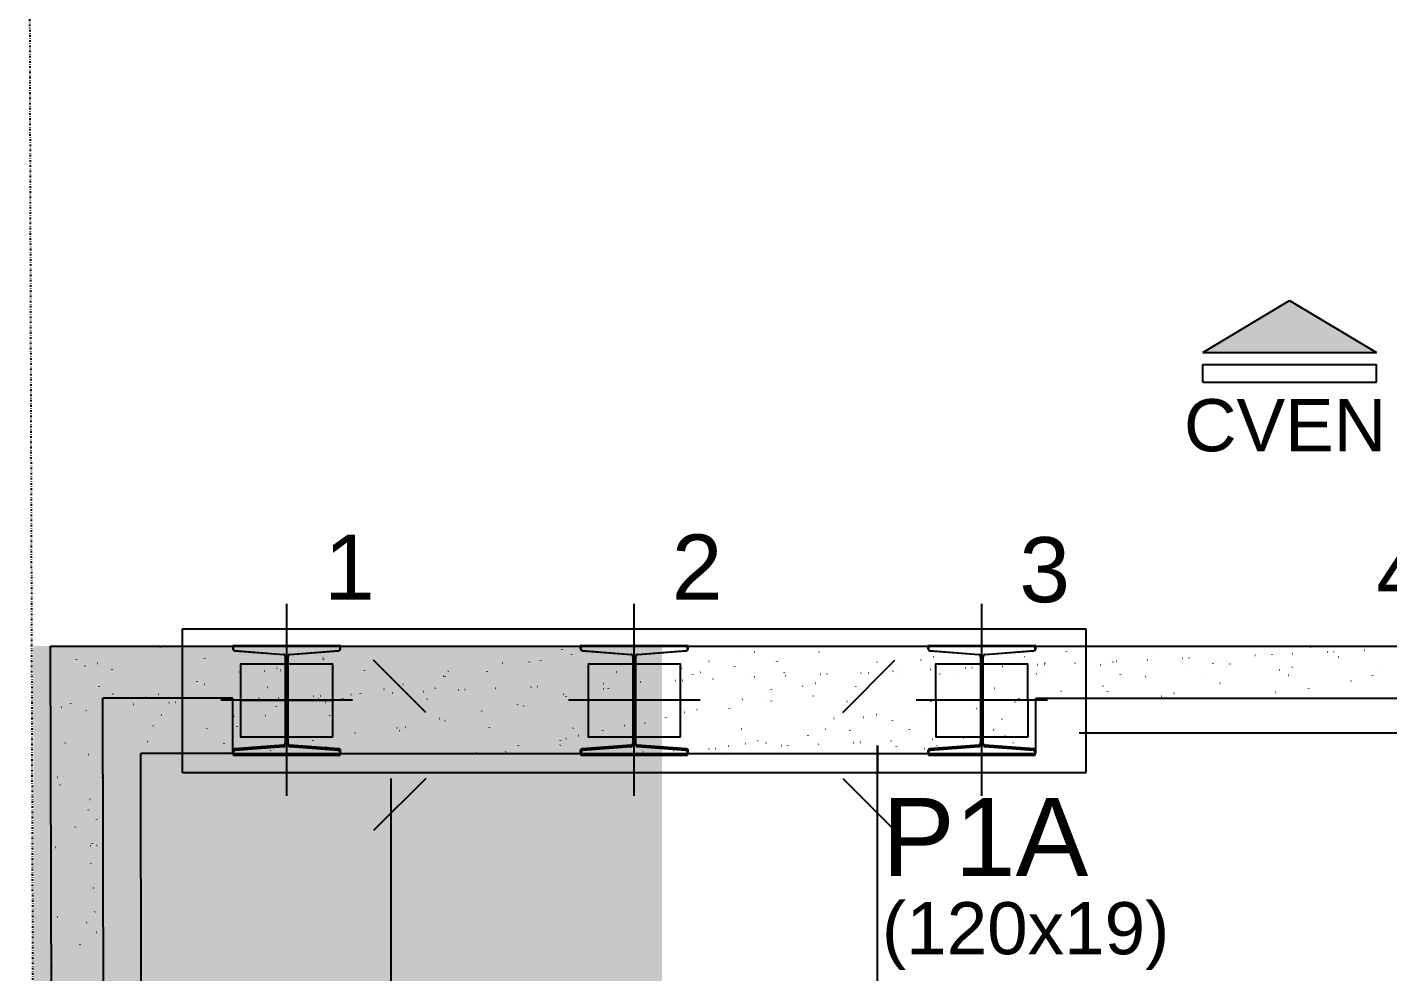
# Model space of a CAD drawing. Header units: millimetres. Extents: x 2609 to 8562, y 1432 to 7136.
# Drawn here: x 3756.5 to 4148, y 6166.6 to 6438.5 of the extents above; entities that cross this region are included whole.
import ezdxf

# ---------------------------------------------------------------- set-up
doc = ezdxf.new("R2010")
doc.units = ezdxf.units.MM
doc.linetypes.add('ESTILO_TQS_0003', pattern=[1.5, 0.5, -0.4, 0.1, -0.5])
for name, color, linetype in [('1', 4, 'Continuous'), ('12', 3, 'Continuous'), ('133', 176, 'Continuous'), ('19', 5, 'Continuous'), ('24', 5, 'ESTILO_TQS_0003'), ('242', 3, 'Continuous'), ('27', 10, 'Continuous'), ('49', 20, 'Continuous'), ('51', 6, 'Continuous'), ('52', 21, 'Continuous'), ('6', 6, 'Continuous'), ('8', 5, 'Continuous'), ('9', 3, 'Continuous')]:
    doc.layers.add(name, color=color, linetype=linetype)
doc.styles.get("Standard").update_dxf_attribs({"font": 'arial.ttf'})

# ---------------------------------------------------------------- blocks, each defined once
blk = doc.blocks.new('_H9EFD498501-010')
for p, q in [((187.048803, 4535.195422), (187.048803, 4535.195422)), ((187.048803, 4535.195422), (187.048803, 4535.195422)), ((187.048803, 4535.195422), (187.048803, 4535.195422)), ((187.064769, 4525.35947), (187.064769, 4525.35947)), ((187.064769, 4525.35947), (187.064769, 4525.35947)), ((190.142821, 4525.493861), (190.217749, 4525.497133)), ((192.887116, 4526.462695), (192.896905, 4526.537053)), ((198.648426, 4528.351767), (198.694083, 4528.411268)), ((200.258184, 4525.935507), (200.333113, 4525.938779)), ((187.069719, 4522.309501), (187.069719, 4522.309501)), ((187.069719, 4522.309501), (187.069719, 4522.309501)), ((197.297759, 4524.577003), (197.370981, 4524.593236)), ((192.393403, 4520.200061), (192.43906, 4520.259563)), ((187.084374, 4513.281201), (187.084374, 4513.281201)), ((187.084374, 4513.281201), (187.084374, 4513.281201)), ((187.084374, 4513.281201), (187.084374, 4513.281201)), ((188.64952, 4515.320938), (188.695177, 4515.38044)), ((191.399117, 4515.160224), (191.408907, 4515.234582)), ((187.090636, 4509.423581), (187.090636, 4509.423581)), ((187.090636, 4509.423581), (187.090636, 4509.423581)), ((187.090636, 4509.423581), (187.090636, 4509.423581)), ((198.019756, 4511.846508), (198.092979, 4511.862741)), ((201.680866, 4512.658157), (201.754089, 4512.67439)), ((190.843583, 4505.420322), (190.918512, 4505.423594)), ((199.68516, 4505.806354), (199.760088, 4505.809625)), ((187.0974, 4505.25676), (187.0974, 4505.25676)), ((187.0974, 4505.25676), (187.0974, 4505.25676)), ((187.0974, 4505.25676), (187.0974, 4505.25676)), ((188.970368, 4505.338536), (189.045296, 4505.341807)), ((189.808329, 4503.076989), (189.818119, 4503.151348)), ((201.951716, 4505.27577), (201.961506, 4505.350129)), ((198.375643, 4499.034849), (198.448865, 4499.051082)), ((187.111553, 4496.53766), (187.111553, 4496.53766)), ((187.111553, 4496.53766), (187.111553, 4496.53766)), ((197.974434, 4495.847713), (198.020091, 4495.907215)), ((188.14412, 4490.436067), (188.15391, 4490.510426)), ((194.230551, 4490.96859), (194.276208, 4491.028092)), ((200.360928, 4493.192536), (200.370718, 4493.266894)), ((191.833553, 4487.844761), (191.87921, 4487.904263)), ((199.097641, 4486.304354), (199.170863, 4486.320587)), ((187.130031, 4485.15405), (187.130031, 4485.15405)), ((187.130031, 4485.15405), (187.130031, 4485.15405)), ((187.13247, 4483.65174), (187.13247, 4483.65174)), ((187.13247, 4483.65174), (187.13247, 4483.65174)), ((187.13247, 4483.65174), (187.13247, 4483.65174)), ((187.133913, 4482.762781), (187.133913, 4482.762781)), ((188.397344, 4485.209383), (188.472272, 4485.212654)), ((198.512707, 4485.651029), (198.587635, 4485.6543)), ((200.385922, 4485.732815), (200.460851, 4485.736087)), ((187.135602, 4481.722272), (187.135602, 4481.722272)), ((187.135602, 4481.722272), (187.135602, 4481.722272)), ((198.696719, 4480.551614), (198.706509, 4480.625972)), ((187.153387, 4470.765819), (187.153387, 4470.765819)), ((187.153387, 4470.765819), (187.153387, 4470.765819)), ((199.453527, 4473.492695), (199.526749, 4473.508927)), ((197.208721, 4469.249143), (197.21851, 4469.323501)), ((199.811582, 4466.616242), (199.85724, 4466.675744)), ((187.162663, 4465.051341), (187.162663, 4465.051341)), ((187.162663, 4465.051341), (187.162663, 4465.051341)), ((187.162663, 4465.051341), (187.162663, 4465.051341)), ((187.224891, 4465.054057), (187.299819, 4465.057329)), ((189.098106, 4465.135844), (189.173035, 4465.139115)), ((197.414584, 4463.492413), (197.460241, 4463.551915)), ((197.939683, 4465.521875), (198.014611, 4465.525147)), ((200.175525, 4460.7622), (200.248747, 4460.778433)), ((187.174304, 4457.879899), (187.174304, 4457.879899)), ((187.174304, 4457.879899), (187.174304, 4457.879899)), ((187.174304, 4457.879899), (187.174304, 4457.879899)), ((191.159561, 4455.340708), (191.205218, 4455.400209)), ((195.617933, 4457.165908), (195.627722, 4457.240267)), ((187.186829, 4450.163344), (187.186829, 4450.163344)), ((187.186829, 4450.163344), (187.186829, 4450.163344)), ((187.186829, 4450.163344), (187.186829, 4450.163344)), ((187.415678, 4450.461585), (187.461335, 4450.521086))]:
    blk.add_line(p, q)
blk = doc.blocks.new('_HD9AC76DE2E-002')
for p, q in [((206.694712, 4541.302398), (206.704501, 4541.376756)), ((213.782978, 4541.122246), (213.856201, 4541.138479)), ((218.735309, 4542.720416), (218.745099, 4542.794774)), ((277.905508, 4541.965698), (277.915297, 4542.040057)), ((334.213049, 4542.039834), (334.286272, 4542.056067)), ((337.002286, 4540.653293), (337.012075, 4540.727652)), ((337.874159, 4542.851483), (337.947382, 4542.867716)), ((349.042883, 4542.071311), (349.052673, 4542.14567)), ((389.485586, 4541.402903), (389.558809, 4541.419136)), ((408.213082, 4541.316594), (408.222872, 4541.390952)), ((454.277009, 4542.876258), (454.350232, 4542.892491)), ((479.350458, 4541.422207), (479.360247, 4541.496565)), ((501.14299, 4543.062081), (501.161165, 4543.085768)), ((505.888436, 4541.427678), (505.961659, 4541.443911)), ((525.260806, 4542.867343), (525.306464, 4542.926844)), ((538.520656, 4540.667489), (538.530446, 4540.741847)), ((544.255463, 4540.954753), (544.330391, 4540.958024)), ((549.492766, 4542.821358), (549.538423, 4542.880859)), ((550.664043, 4542.86627), (550.673833, 4542.940628)), ((554.370826, 4541.396399), (554.445755, 4541.399671)), ((556.244041, 4541.478186), (556.31897, 4541.481457)), ((565.085618, 4541.864217), (565.160547, 4541.867489)), ((194.551325, 4539.103617), (194.561114, 4539.177975)), ((196.941872, 4537.388662), (197.015094, 4537.404895)), ((200.602982, 4538.200311), (200.676204, 4538.216544)), ((231.418265, 4539.432562), (231.463922, 4539.492064)), ((252.214409, 4536.751731), (252.287631, 4536.767964)), ((253.648103, 4537.791212), (253.657892, 4537.86557)), ((265.394405, 4539.673666), (265.467628, 4539.689899)), ((265.6887, 4539.20923), (265.69849, 4539.283588)), ((279.768041, 4539.191839), (279.813699, 4539.25134)), ((317.005832, 4538.225086), (317.079054, 4538.241319)), ((324.858899, 4538.454512), (324.868688, 4538.528871)), ((328.117818, 4538.951115), (328.163475, 4539.010616)), ((368.617259, 4536.776506), (368.690481, 4536.792739)), ((376.467594, 4538.710391), (376.513251, 4538.769892)), ((383.955677, 4537.142107), (383.965466, 4537.216466)), ((385.824476, 4540.591255), (385.897699, 4540.607488)), ((395.996274, 4538.560125), (396.006064, 4538.634484)), ((424.817371, 4538.469667), (424.863028, 4538.529169)), ((437.435903, 4539.142675), (437.509126, 4539.158908)), ((441.097013, 4539.954323), (441.170236, 4539.970556)), ((450.220049, 4536.849078), (450.294978, 4536.85235)), ((452.093264, 4536.930864), (452.168193, 4536.934136)), ((455.166473, 4537.805408), (455.176263, 4537.879766)), ((460.934841, 4537.316896), (461.00977, 4537.320167)), ((467.30986, 4540.004189), (467.319649, 4540.078547)), ((471.050204, 4537.758542), (471.125133, 4537.761814)), ((472.92342, 4537.840329), (472.998348, 4537.8436)), ((473.167147, 4538.228943), (473.212804, 4538.288445)), ((481.764997, 4538.22636), (481.839925, 4538.229632)), ((489.04733, 4537.694095), (489.120552, 4537.710328)), ((491.88036, 4538.668007), (491.955288, 4538.671278)), ((492.70844, 4538.505744), (492.781662, 4538.521977)), ((493.753575, 4538.749793), (493.828504, 4538.753064)), ((502.595152, 4539.135824), (502.670081, 4539.139096)), ((512.710515, 4539.577471), (512.785444, 4539.580742)), ((514.583731, 4539.659257), (514.658659, 4539.662529)), ((521.516924, 4537.98822), (521.562581, 4538.047721)), ((523.425307, 4540.045289), (523.500236, 4540.04856)), ((526.303849, 4537.911021), (526.313638, 4537.985379)), ((533.540671, 4540.486935), (533.615599, 4540.490206)), ((535.413886, 4540.568721), (535.488815, 4540.571993)), ((544.319867, 4537.057164), (544.393089, 4537.073397)), ((557.499863, 4539.979099), (557.573086, 4539.995332)), ((569.8667, 4537.747496), (569.912357, 4537.806997)), ((192.621448, 4536.430847), (192.621448, 4536.430847)), ((192.621448, 4536.430847), (192.621448, 4536.430847)), ((192.621448, 4536.430847), (192.621448, 4536.430847)), ((193.985485, 4534.805634), (193.985485, 4534.805634)), ((193.985485, 4534.805634), (193.985485, 4534.805634)), ((204.789307, 4536.354719), (204.834964, 4536.41422)), ((229.021267, 4536.308734), (229.066924, 4536.368235)), ((229.287908, 4532.835962), (229.297697, 4532.910321)), ((241.504716, 4535.592431), (241.514505, 4535.666789)), ((248.553299, 4535.940083), (248.626521, 4535.956316)), ((253.139084, 4536.113995), (253.184741, 4536.173496)), ((277.371043, 4536.06801), (277.4167, 4536.127511)), ((300.164726, 4534.491503), (300.237948, 4534.507736)), ((300.601494, 4534.280026), (300.611283, 4534.354384)), ((301.48886, 4535.873271), (301.534517, 4535.932772)), ((303.825836, 4535.303151), (303.899058, 4535.319384)), ((312.642091, 4535.698044), (312.651881, 4535.772402)), ((325.72082, 4535.827286), (325.766477, 4535.886787)), ((349.838637, 4535.632547), (349.884294, 4535.692049)), ((351.776153, 4533.042923), (351.849375, 4533.059156)), ((355.437263, 4533.854572), (355.510485, 4533.870805)), ((366.899427, 4533.211221), (366.974356, 4533.214493)), ((368.772643, 4533.293008), (368.847571, 4533.296279)), ((371.81229, 4534.943326), (371.822079, 4535.017685)), ((374.070596, 4535.586562), (374.116253, 4535.646064)), ((377.614219, 4533.679039), (377.689148, 4533.682311)), ((387.729583, 4534.120685), (387.804511, 4534.123957)), ((389.602798, 4534.202472), (389.677727, 4534.205743)), ((398.188413, 4535.391823), (398.23407, 4535.451325)), ((398.444375, 4534.588503), (398.519303, 4534.591775)), ((408.559738, 4535.03015), (408.634667, 4535.033421)), ((410.432954, 4535.111936), (410.507882, 4535.115207)), ((419.27453, 4535.497968), (419.349459, 4535.501239)), ((420.228686, 4535.327927), (420.301908, 4535.34416)), ((422.420373, 4535.345838), (422.46603, 4535.40534)), ((429.389894, 4535.939614), (429.464822, 4535.942885)), ((430.909068, 4533.630921), (430.918857, 4533.70528)), ((431.263109, 4536.0214), (431.338038, 4536.024672)), ((440.104686, 4536.407432), (440.179614, 4536.410703)), ((442.949665, 4535.048939), (442.959455, 4535.123298)), ((446.53819, 4535.1511), (446.583847, 4535.210601)), ((470.770149, 4535.105115), (470.815806, 4535.164616)), ((471.840113, 4533.879347), (471.913335, 4533.89558)), ((494.887966, 4534.910376), (494.933623, 4534.969877)), ((502.119864, 4534.294222), (502.129654, 4534.36858)), ((514.263251, 4536.493003), (514.273041, 4536.567361)), ((519.119926, 4534.864391), (519.165583, 4534.923892)), ((540.658757, 4536.245515), (540.731979, 4536.261748)), ((543.237742, 4534.669652), (543.2834, 4534.729154)), ((561.216642, 4532.981817), (561.226432, 4533.056175)), ((567.469702, 4534.623667), (567.515359, 4534.683169)), ((201.045424, 4531.475595), (201.091082, 4531.535097)), ((205.103924, 4529.219164), (205.113713, 4529.293522)), ((217.247311, 4531.417944), (217.2571, 4531.492303)), ((218.166086, 4529.2034), (218.239308, 4529.219633)), ((231.346082, 4532.125334), (231.419304, 4532.141567)), ((249.395201, 4531.234872), (249.440858, 4531.294373)), ((273.463442, 4529.131718), (273.538371, 4529.134989)), ((276.241299, 4529.324776), (276.251088, 4529.399135)), ((282.957509, 4530.676755), (283.030731, 4530.692988)), ((283.578806, 4529.573364), (283.653734, 4529.576636)), ((285.452021, 4529.655151), (285.52695, 4529.658422)), ((288.458107, 4532.081245), (288.467896, 4532.155603)), ((294.293598, 4530.041182), (294.368526, 4530.044454)), ((297.744977, 4530.994148), (297.790634, 4531.053649)), ((304.408961, 4530.482829), (304.48389, 4530.4861)), ((306.282176, 4530.564615), (306.357105, 4530.567886)), ((315.123753, 4530.950646), (315.198682, 4530.953918)), ((325.239116, 4531.392293), (325.314045, 4531.395564)), ((327.112332, 4531.474079), (327.18726, 4531.477351)), ((334.568936, 4529.228175), (334.642158, 4529.244408)), ((335.953909, 4531.860111), (336.028837, 4531.863382)), ((346.069272, 4532.301757), (346.1442, 4532.305028)), ((346.094754, 4530.753424), (346.140411, 4530.812926)), ((347.554885, 4530.76884), (347.564674, 4530.843198)), ((347.942487, 4532.383543), (348.017416, 4532.386815)), ((356.784064, 4532.769575), (356.858993, 4532.772846)), ((359.595482, 4532.186858), (359.605272, 4532.261216)), ((394.44453, 4530.5127), (394.490187, 4530.572202)), ((403.38758, 4531.594343), (403.460802, 4531.610576)), ((407.04869, 4532.405992), (407.121912, 4532.422225)), ((418.765681, 4531.43214), (418.775471, 4531.506499)), ((442.794307, 4530.271977), (442.839964, 4530.331478)), ((454.999007, 4530.145763), (455.072229, 4530.161996)), ((458.660117, 4530.957412), (458.733339, 4530.973645)), ((477.862459, 4530.119735), (477.872248, 4530.194094)), ((489.903056, 4531.537753), (489.912846, 4531.612112)), ((491.144083, 4530.031253), (491.18974, 4530.090754)), ((510.271544, 4529.508832), (510.344766, 4529.525065)), ((523.45154, 4532.430767), (523.524762, 4532.447)), ((539.49386, 4529.790529), (539.539517, 4529.850031)), ((549.073255, 4530.783036), (549.083045, 4530.857394)), ((199.008427, 4528.820929), (199.008427, 4528.820929)), ((199.008427, 4528.820929), (199.008427, 4528.820929)), ((199.008427, 4528.820929), (199.008427, 4528.820929)), ((201.388725, 4525.984868), (201.388725, 4525.984868)), ((201.74319, 4525.562531), (201.74319, 4525.562531)), ((201.74319, 4525.562531), (201.74319, 4525.562531)), ((201.74319, 4525.562531), (201.74319, 4525.562531)), ((202.131399, 4526.017294), (202.206328, 4526.020565)), ((210.972976, 4526.403325), (211.047905, 4526.406597)), ((214.504976, 4528.391751), (214.578198, 4528.407984)), ((221.088339, 4526.844972), (221.163268, 4526.848243)), ((222.766243, 4528.157028), (222.8119, 4528.216529)), ((222.961555, 4526.926758), (223.036483, 4526.930029)), ((231.803131, 4527.31279), (231.87806, 4527.316061)), ((241.918495, 4527.754436), (241.993423, 4527.757707)), ((243.79171, 4527.836222), (243.866639, 4527.839494)), ((246.998203, 4528.111043), (247.04386, 4528.170544)), ((252.057315, 4525.707978), (252.067104, 4525.782336)), ((252.633287, 4528.222254), (252.708216, 4528.225525)), ((262.74865, 4528.6639), (262.823579, 4528.667172)), ((264.200702, 4527.906758), (264.210491, 4527.981117)), ((264.621866, 4528.745686), (264.696794, 4528.748958)), ((266.116403, 4526.943171), (266.189625, 4526.959404)), ((269.777513, 4527.75482), (269.850735, 4527.771053)), ((271.11602, 4527.916304), (271.161677, 4527.975806)), ((295.347979, 4527.870319), (295.393636, 4527.929821)), ((317.72783, 4525.494592), (317.801052, 4525.510824)), ((319.465796, 4527.67558), (319.511453, 4527.735082)), ((321.38894, 4526.30624), (321.462162, 4526.322473)), ((323.19469, 4525.81359), (323.204479, 4525.887949)), ((335.411498, 4528.570059), (335.421287, 4528.644417)), ((343.697756, 4527.629595), (343.743413, 4527.689097)), ((367.815573, 4527.434857), (367.86123, 4527.494358)), ((382.364889, 4525.058873), (382.374678, 4525.133231)), ((386.180363, 4527.779595), (386.253585, 4527.795828)), ((392.047532, 4527.388872), (392.093189, 4527.448373)), ((394.508276, 4527.257654), (394.518065, 4527.332012)), ((406.548873, 4528.675672), (406.558663, 4528.75003)), ((416.165349, 4527.194133), (416.211006, 4527.253634)), ((437.79179, 4526.331015), (437.865012, 4526.347248)), ((440.397309, 4527.148148), (440.442966, 4527.207649)), ((453.502264, 4525.164486), (453.512054, 4525.238844)), ((464.515125, 4526.953409), (464.560783, 4527.012911)), ((465.719072, 4527.920954), (465.728862, 4527.995313)), ((477.594682, 4528.085768), (477.594682, 4528.085768)), ((477.594682, 4528.085768), (477.594682, 4528.085768)), ((477.594682, 4528.085768), (477.594682, 4528.085768)), ((489.448594, 4528.085768), (489.448594, 4528.085768)), ((489.65126, 4528.085768), (489.65126, 4528.085768)), ((489.65126, 4528.085768), (489.65126, 4528.085768)), ((489.65126, 4528.085768), (489.65126, 4528.085768)), ((501.302506, 4528.085768), (501.302506, 4528.085768)), ((501.302506, 4528.085768), (501.302506, 4528.085768)), ((503.852516, 4528.085768), (503.852516, 4528.085768)), ((503.852516, 4528.085768), (503.852516, 4528.085768)), ((503.852516, 4528.085768), (503.852516, 4528.085768)), ((506.610434, 4528.697184), (506.683656, 4528.713417)), ((513.156418, 4528.085768), (513.156418, 4528.085768)), ((513.156418, 4528.085768), (513.156418, 4528.085768)), ((513.156418, 4528.085768), (513.156418, 4528.085768)), ((513.918505, 4528.085768), (513.918505, 4528.085768)), ((513.918505, 4528.085768), (513.918505, 4528.085768)), ((525.010329, 4528.085768), (525.010329, 4528.085768)), ((536.864241, 4528.085768), (536.866237, 4528.100926)), ((536.864241, 4528.085768), (536.864241, 4528.085768)), ((538.18575, 4528.085768), (538.18575, 4528.085768)), ((538.18575, 4528.085768), (538.18575, 4528.085768)), ((538.18575, 4528.085768), (538.18575, 4528.085768)), ((548.718153, 4528.085768), (548.718153, 4528.085768)), ((548.718153, 4528.085768), (548.718153, 4528.085768)), ((560.572065, 4528.085768), (560.572065, 4528.085768)), ((560.572065, 4528.085768), (560.572065, 4528.085768)), ((560.572065, 4528.085768), (560.572065, 4528.085768)), ((561.998064, 4528.085768), (561.998064, 4528.085768)), ((561.998064, 4528.085768), (561.998064, 4528.085768)), ((562.452995, 4528.085768), (562.452995, 4528.085768)), ((562.452995, 4528.085768), (562.452995, 4528.085768)), ((204.232106, 4522.597054), (204.232106, 4522.597054)), ((204.232106, 4522.597054), (204.232106, 4522.597054)), ((219.02236, 4523.277905), (219.068017, 4523.337406)), ((227.799909, 4521.533491), (227.809699, 4521.607849)), ((239.840507, 4522.951509), (239.850296, 4523.025867)), ((248.909186, 4523.128423), (248.982408, 4523.144656)), ((267.372137, 4523.037181), (267.417794, 4523.096683)), ((299.010706, 4522.196792), (299.020495, 4522.27115)), ((300.520613, 4521.679843), (300.593835, 4521.696076)), ((311.154093, 4524.395572), (311.163882, 4524.469931)), ((315.721913, 4522.796457), (315.76757, 4522.855959)), ((364.07169, 4522.555734), (364.117347, 4522.615235)), ((369.339257, 4524.046012), (369.412479, 4524.062245)), ((370.148081, 4522.302404), (370.157871, 4522.376763)), ((373.000367, 4524.85766), (373.073589, 4524.873893)), ((412.421466, 4522.31501), (412.467123, 4522.374511)), ((420.950684, 4522.597432), (421.023906, 4522.613665)), ((424.611794, 4523.40908), (424.685016, 4523.425313)), ((429.31828, 4521.547687), (429.328069, 4521.622045)), ((441.461667, 4523.746468), (441.471456, 4523.820826)), ((460.771243, 4522.074286), (460.8169, 4522.133788)), ((215.656523, 4519.33471), (215.666312, 4519.409069)), ((216.625362, 4520.154076), (216.671019, 4520.213578)), ((232.06808, 4519.39484), (232.141302, 4519.411073)), ((235.72919, 4520.206488), (235.802412, 4520.222721)), ((240.743179, 4519.959337), (240.788836, 4520.018839)), ((264.975139, 4519.913352), (265.020796, 4519.972854)), ((274.7533, 4518.022305), (274.76309, 4518.096663)), ((283.679507, 4517.94626), (283.752729, 4517.962493)), ((286.793898, 4519.440323), (286.803687, 4519.514681)), ((287.340617, 4518.757909), (287.413839, 4518.774142)), ((289.092956, 4519.718614), (289.138613, 4519.778115)), ((313.324915, 4519.672629), (313.370572, 4519.73213)), ((337.442732, 4519.47789), (337.488389, 4519.537391)), ((338.952044, 4517.309329), (339.025266, 4517.325562)), ((345.964097, 4518.685606), (345.973886, 4518.759964)), ((352.13204, 4520.231264), (352.205262, 4520.247496)), ((358.107484, 4520.884386), (358.117273, 4520.958745)), ((361.674692, 4519.431905), (361.720349, 4519.491406)), ((385.792508, 4519.237166), (385.838166, 4519.296668)), ((403.743467, 4518.782684), (403.816689, 4518.798917)), ((405.060875, 4517.3732), (405.070664, 4517.447559)), ((410.024468, 4519.191181), (410.070125, 4519.250683)), ((417.101472, 4518.791218), (417.111262, 4518.865577)), ((434.142285, 4518.996442), (434.187942, 4519.055944)), ((455.354894, 4517.334104), (455.428116, 4517.350337)), ((458.374245, 4518.950457), (458.419902, 4519.009959)), ((459.762388, 4517.161571), (459.837317, 4517.164842)), ((461.635604, 4517.243357), (461.710532, 4517.246629)), ((470.47718, 4517.629389), (470.524656, 4517.631462)), ((210.864933, 4514.694215), (210.864933, 4514.694215)), ((210.864933, 4514.694215), (210.864933, 4514.694215)), ((211.685584, 4513.716431), (211.685584, 4513.716431)), ((211.685584, 4513.716431), (211.685584, 4513.716431)), ((214.860863, 4515.580092), (214.934085, 4515.596325)), ((236.999296, 4515.080214), (237.044953, 4515.139716)), ((262.609914, 4515.823524), (262.619703, 4515.897883)), ((266.472289, 4514.131512), (266.545512, 4514.147745)), ((285.349073, 4514.839491), (285.39473, 4514.898992)), ((321.706691, 4514.511119), (321.716481, 4514.585477)), ((333.698849, 4514.598767), (333.744506, 4514.658268)), ((333.747289, 4515.929137), (333.757078, 4516.003495)), ((335.290934, 4516.49768), (335.364156, 4516.513913)), ((376.441766, 4513.523714), (376.516695, 4513.526985)), ((378.314982, 4513.6055), (378.38991, 4513.608772)), ((382.048626, 4514.358043), (382.094283, 4514.417545)), ((386.902361, 4515.0491), (386.975583, 4515.065333)), ((387.156559, 4513.991532), (387.231487, 4513.994803)), ((390.563471, 4515.860749), (390.636693, 4515.876982)), ((392.917488, 4515.17442), (392.927277, 4515.248778)), ((397.271922, 4514.433178), (397.34685, 4514.43645)), ((399.145137, 4514.514965), (399.220066, 4514.518236)), ((407.986714, 4514.900996), (408.061643, 4514.904268)), ((418.102077, 4515.342642), (418.177006, 4515.345914)), ((419.975293, 4515.424429), (420.050221, 4515.4277)), ((428.816869, 4515.81046), (428.891798, 4515.813732)), ((430.398402, 4514.117319), (430.444059, 4514.176821)), ((438.513787, 4513.600521), (438.58701, 4513.616754)), ((438.932233, 4516.252107), (439.007161, 4516.255378)), ((440.805448, 4516.333893), (440.880377, 4516.337165)), ((442.174897, 4514.412169), (442.24812, 4514.428402)), ((449.647025, 4516.719925), (449.721954, 4516.723196)), ((452.014266, 4513.862014), (452.024055, 4513.936373)), ((464.054863, 4515.280032), (464.064653, 4515.354391)), ((214.708764, 4512.135768), (214.708764, 4512.135768)), ((214.708764, 4512.135768), (214.708764, 4512.135768)), ((226.562676, 4512.135768), (226.562676, 4512.135768)), ((226.562676, 4512.135768), (226.562676, 4512.135768)), ((226.562676, 4512.135768), (226.562676, 4512.135768)), ((234.739943, 4512.135768), (234.739943, 4512.135768)), ((234.739943, 4512.135768), (234.739943, 4512.135768)), ((234.739943, 4512.135768), (234.739943, 4512.135768)), ((238.416588, 4512.135768), (238.416588, 4512.135768)), ((250.270499, 4512.135768), (250.270499, 4512.135768)), ((250.393106, 4513.067056), (250.402895, 4513.141414)), ((257.470072, 4512.135768), (257.470072, 4512.135768)), ((257.470072, 4512.135768), (257.470072, 4512.135768)), ((259.007188, 4512.135768), (259.007188, 4512.135768)), ((259.007188, 4512.135768), (259.007188, 4512.135768)), ((262.124411, 4512.135768), (262.124411, 4512.135768)), ((262.124411, 4512.135768), (262.124411, 4512.135768)), ((273.978323, 4512.135768), (273.978323, 4512.135768)), ((273.978323, 4512.135768), (273.978323, 4512.135768)), ((273.978323, 4512.135768), (273.978323, 4512.135768)), ((283.274434, 4512.135768), (283.274434, 4512.135768)), ((283.274434, 4512.135768), (283.274434, 4512.135768)), ((283.274434, 4512.135768), (283.274434, 4512.135768)), ((285.832235, 4512.135768), (285.832235, 4512.135768)), ((297.686147, 4512.135768), (297.686147, 4512.135768)), ((297.686147, 4512.135768), (297.686147, 4512.135768)), ((307.541679, 4512.135768), (307.541679, 4512.135768)), ((307.541679, 4512.135768), (307.541679, 4512.135768)), ((309.540059, 4512.135768), (309.540059, 4512.135768)), ((309.540059, 4512.135768), (309.540059, 4512.135768)), ((309.563305, 4512.312338), (309.573094, 4512.386697)), ((315.61562, 4512.135768), (315.61562, 4512.135768)), ((315.61562, 4512.135768), (315.61562, 4512.135768)), ((318.083716, 4512.682932), (318.156939, 4512.699165)), ((321.393971, 4512.135768), (321.393971, 4512.135768)), ((321.393971, 4512.135768), (321.393971, 4512.135768)), ((321.393971, 4512.135768), (321.393971, 4512.135768)), ((331.808924, 4512.135768), (331.808924, 4512.135768)), ((331.808924, 4512.135768), (331.808924, 4512.135768)), ((331.808924, 4512.135768), (331.808924, 4512.135768)), ((333.247882, 4512.135768), (333.247882, 4512.135768)), ((344.65258, 4512.135768), (344.65258, 4512.135768)), ((344.65258, 4512.135768), (344.65258, 4512.135768)), ((345.101794, 4512.135768), (345.101794, 4512.135768)), ((345.101794, 4512.135768), (345.101794, 4512.135768)), ((345.496248, 4512.172604), (345.571176, 4512.175875)), ((355.611611, 4512.61425), (355.68654, 4512.617521)), ((356.076169, 4512.135768), (356.076169, 4512.135768)), ((356.076169, 4512.135768), (356.076169, 4512.135768)), ((356.955706, 4512.135768), (356.955706, 4512.135768)), ((356.955706, 4512.135768), (356.955706, 4512.135768)), ((356.955706, 4512.135768), (356.955706, 4512.135768)), ((357.484826, 4512.696036), (357.559755, 4512.699308)), ((366.326403, 4513.082068), (366.401332, 4513.085339)), ((368.809618, 4512.135768), (368.809618, 4512.135768)), ((373.761168, 4512.135768), (373.761168, 4512.135768)), ((373.761168, 4512.135768), (373.761168, 4512.135768)), ((373.761168, 4512.135768), (373.761168, 4512.135768)), ((380.343414, 4512.135768), (380.343414, 4512.135768)), ((380.343414, 4512.135768), (380.343414, 4512.135768)), ((380.343414, 4512.135768), (380.343414, 4512.135768)), ((380.66353, 4512.135768), (380.66353, 4512.135768)), ((380.70068, 4512.417951), (380.710469, 4512.492309)), ((392.517442, 4512.135768), (392.517442, 4512.135768)), ((392.517442, 4512.135768), (392.517442, 4512.135768)), ((404.371354, 4512.135768), (404.371354, 4512.135768)), ((404.371354, 4512.135768), (404.371354, 4512.135768)), ((404.371354, 4512.135768), (404.371354, 4512.135768)), ((404.610659, 4512.135768), (404.610659, 4512.135768)), ((404.610659, 4512.135768), (404.610659, 4512.135768)), ((416.225265, 4512.135768), (416.225265, 4512.135768)), ((428.079177, 4512.135768), (428.079177, 4512.135768)), ((428.079177, 4512.135768), (428.079177, 4512.135768)), ((428.877904, 4512.135768), (428.877904, 4512.135768)), ((428.877904, 4512.135768), (428.877904, 4512.135768)), ((428.877904, 4512.135768), (428.877904, 4512.135768)), ((431.906716, 4512.135768), (431.906716, 4512.135768)), ((431.906716, 4512.135768), (431.906716, 4512.135768)), ((431.906716, 4512.135768), (431.906716, 4512.135768)), ((439.933089, 4512.135768), (439.933089, 4512.135768)), ((439.933089, 4512.135768), (439.933089, 4512.135768)), ((439.933089, 4512.135768), (439.933089, 4512.135768)), ((451.787001, 4512.135768), (451.787001, 4512.135768)), ((451.787001, 4512.135768), (451.787001, 4512.135768)), ((451.787001, 4512.135768), (451.787001, 4512.135768)), ((453.14515, 4512.135768), (453.14515, 4512.135768)), ((453.14515, 4512.135768), (453.14515, 4512.135768)), ((463.640913, 4512.135768), (463.640913, 4512.135768))]:
    blk.add_line(p, q)

msp = doc.modelspace()

# ---------------------------------------------------------------- linework, layer by layer
for p, q in [((4094.71, 6344.91), (4119.71, 6359.91)), ((4119.71, 6359.91), (4144.71, 6344.91)), ((4094.71, 6344.91), (4144.71, 6344.91)), ((4094.71, 6341.41), (4144.71, 6341.41)), ((4094.71, 6336.41), (4094.71, 6341.41)), ((4144.71, 6336.41), (4144.71, 6341.41)), ((4094.71, 6336.41), (4144.71, 6336.41))]:
    msp.add_line(p, q)
at = {"layer": '1'}
for p, q in [((3801.18, 6224), (3801.18, 6265.4)), ((3801.18, 6265.4), (4061.18, 6265.4)), ((4061.18, 6224), (4061.18, 6265.4)), ((4059.19, 6235.4), (4942.18, 6235.4)), ((3790.95, 4997.31), (3789.19, 6229.45)), ((3815.66, 6229.45), (3789.19, 6229.45)), ((3801.18, 6224), (4061.18, 6224))]:
    msp.add_line(p, q, dxfattribs=at)
for points in [[(4001.18, 5864.81), (4001.18, 6231.81)], [(4001.18, 6231.81), (4001.18, 6223.9)], [(3861.18, 6222.31), (3861.18, 5883.81)]]:
    msp.add_lwpolyline(points, dxfattribs=at)
at = {"layer": '133'}
for points in [[(3792.68, 2150.04), (3939.18, 6260.4), (3758.22, 6260.4)], [(3792.68, 2150.04), (3758.22, 6260.4), (3762.62, 2137.63)], [(3792.68, 2150.04), (3939.18, 2101.73), (3939.18, 6260.4)]]:
    msp.add_solid(points, dxfattribs=at)
at = {"layer": '24'}
msp.add_line((3759.31, 5798.31), (3756.53, 6699.65), dxfattribs=at)
at = {"layer": '242'}
msp.add_line((3946.68, 6231.81), (3946.68, 6231.81), dxfattribs=at)
at = {"layer": '27'}
for points in [[(4094.71, 6344.91), (4144.71, 6344.91), (4119.71, 6359.91)], [(4094.71, 6344.91), (4119.71, 6359.91), (4094.71, 6344.91)]]:
    msp.add_solid(points, dxfattribs=at)
at = {"layer": '49'}
for p, q in [((3766.1, 5222.25), (3763.22, 6260.4)), ((3763.22, 6260.4), (4182.63, 6260.4)), ((3781.1, 5222.29), (3778.26, 6245.4)), ((3815.66, 6245.4), (3778.26, 6245.4)), ((3815.66, 6229.45), (3815.66, 6245.4)), ((4046.7, 6229.45), (4046.7, 6245.4)), ((4046.7, 6245.4), (4312.79, 6245.4)), ((3815.66, 6229.45), (4046.7, 6229.45))]:
    msp.add_line(p, q, dxfattribs=at)
at = {"layer": '51'}
for p, q in [((3831.18, 6217.33), (3831.18, 6272.57)), ((3931.18, 6217.33), (3931.18, 6272.57)), ((4031.18, 6217.33), (4031.18, 6272.57)), ((3831.18, 6224), (3831.18, 6265.4)), ((4031.18, 6224), (4031.18, 6265.4)), ((3846.7, 6260.45), (3815.66, 6260.45)), ((3815.66, 6260.45), (3815.66, 6259.69)), ((3846.53, 6260.4), (3815.83, 6260.4)), ((3815.83, 6260.4), (3815.83, 6259.64)), ((3816.15, 6259.09), (3830.29, 6258.02)), ((3816.31, 6259.04), (3830.32, 6257.97)), ((3832.04, 6258.02), (3846.22, 6259.09)), ((3832.08, 6257.97), (3846.05, 6259.04)), ((3846.53, 6259.64), (3846.53, 6260.4)), ((3846.7, 6259.69), (3846.7, 6260.45)), ((3946.7, 6260.45), (3915.66, 6260.45)), ((3915.66, 6260.45), (3915.66, 6259.69)), ((3946.53, 6260.4), (3915.83, 6260.4)), ((3915.83, 6260.4), (3915.83, 6259.64)), ((3916.15, 6259.09), (3930.29, 6258.02)), ((3916.31, 6259.04), (3930.32, 6257.97)), ((3932.04, 6258.02), (3946.22, 6259.09)), ((3932.08, 6257.97), (3946.05, 6259.04)), ((3946.53, 6259.64), (3946.53, 6260.4)), ((3946.7, 6259.69), (3946.7, 6260.45)), ((4046.7, 6260.45), (4015.66, 6260.45)), ((4015.66, 6260.45), (4015.66, 6259.69)), ((4046.53, 6260.4), (4015.83, 6260.4)), ((4015.83, 6260.4), (4015.83, 6259.64)), ((4016.15, 6259.09), (4030.29, 6258.02)), ((4016.31, 6259.04), (4030.32, 6257.97)), ((4032.04, 6258.02), (4046.22, 6259.09)), ((4032.08, 6257.97), (4046.05, 6259.04)), ((4046.53, 6259.64), (4046.53, 6260.4)), ((4046.7, 6259.69), (4046.7, 6260.45)), ((3830.77, 6257.41), (3830.77, 6232.48)), ((3830.81, 6257.36), (3830.81, 6232.03)), ((3831.56, 6232.48), (3831.56, 6257.41)), ((3831.59, 6232.03), (3831.59, 6257.36)), ((3930.77, 6257.41), (3930.77, 6232.48)), ((3930.81, 6257.36), (3930.81, 6232.03)), ((3931.56, 6232.48), (3931.56, 6257.41)), ((3931.59, 6232.03), (3931.59, 6257.36)), ((4030.77, 6257.41), (4030.77, 6232.48)), ((4030.81, 6257.36), (4030.81, 6232.03)), ((4031.56, 6232.48), (4031.56, 6257.41)), ((4031.59, 6232.03), (4031.59, 6257.36)), ((3812.26, 6244.95), (3850.11, 6244.95)), ((3912.26, 6244.95), (3950.11, 6244.95)), ((4012.26, 6244.95), (4050.11, 6244.95)), ((3830.29, 6231.88), (3816.15, 6230.81)), ((3846.22, 6230.81), (3832.04, 6231.88)), ((3930.29, 6231.88), (3916.15, 6230.81)), ((3946.22, 6230.81), (3932.04, 6231.88)), ((4030.29, 6231.88), (4016.15, 6230.81)), ((4046.22, 6230.81), (4032.04, 6231.88)), ((3815.66, 6230.2), (3815.66, 6229.45)), ((3815.66, 6229.45), (3846.7, 6229.45)), ((3815.83, 6229.75), (3815.83, 6229)), ((3815.83, 6229), (3846.53, 6229)), ((3830.32, 6231.43), (3816.31, 6230.36)), ((3846.05, 6230.36), (3832.08, 6231.43)), ((3846.53, 6229), (3846.53, 6229.75)), ((3846.7, 6229.45), (3846.7, 6230.2)), ((3915.66, 6230.2), (3915.66, 6229.45)), ((3915.66, 6229.45), (3946.7, 6229.45)), ((3915.83, 6229.75), (3915.83, 6229)), ((3915.83, 6229), (3946.53, 6229)), ((3930.32, 6231.43), (3916.31, 6230.36)), ((3946.05, 6230.36), (3932.08, 6231.43)), ((3946.53, 6229), (3946.53, 6229.75)), ((3946.7, 6229.45), (3946.7, 6230.2)), ((4015.66, 6230.2), (4015.66, 6229.45)), ((4015.66, 6229.45), (4046.7, 6229.45)), ((4015.83, 6229.75), (4015.83, 6229)), ((4015.83, 6229), (4046.53, 6229)), ((4030.32, 6231.43), (4016.31, 6230.36)), ((4046.05, 6230.36), (4032.08, 6231.43)), ((4046.53, 6229), (4046.53, 6229.75)), ((4046.7, 6229.45), (4046.7, 6230.2))]:
    msp.add_line(p, q, dxfattribs=at)
at = {"layer": '51', "linetype": 'Continuous'}
msp.add_line((3844.46, 6244.7), (3817.9, 6244.7), dxfattribs=at)
at = {"layer": '51'}
for points in [[(3844.46, 6234.24), (3844.45, 6255.17), (3817.89, 6255.15), (3817.91, 6234.23), (3844.46, 6234.24)], [(3944.46, 6234.24), (3944.45, 6255.17), (3917.89, 6255.15), (3917.91, 6234.23), (3944.46, 6234.24)], [(4044.46, 6234.24), (4044.45, 6255.17), (4017.89, 6255.15), (4017.91, 6234.23), (4044.46, 6234.24)]]:
    msp.add_lwpolyline(points, dxfattribs=at)
for centre, start, end in [((3816.29, 6259.69), 180, 256.8612), ((3816.45, 6259.64), 180, 256.8612), ((3845.9, 6259.64), 283.1388, 0), ((3846.08, 6259.69), 283.1388, 0), ((3916.29, 6259.69), 180, 256.8612), ((3916.45, 6259.64), 180, 256.8612), ((3945.9, 6259.64), 283.1388, 0), ((3946.08, 6259.69), 283.1388, 0), ((4016.29, 6259.69), 180, 256.8612), ((4016.45, 6259.64), 180, 256.8612), ((4045.9, 6259.64), 283.1388, 0), ((4046.08, 6259.69), 283.1388, 0), ((3830.15, 6257.41), 359.895, 76.8611), ((3830.18, 6257.36), 0, 76.8612), ((3832.18, 6257.41), 103.1388, 180), ((3832.22, 6257.36), 103.1388, 180), ((3930.15, 6257.41), 359.895, 76.8611), ((3930.18, 6257.36), 0, 76.8612), ((3932.18, 6257.41), 103.1388, 180), ((3932.22, 6257.36), 103.1388, 180), ((4030.15, 6257.41), 359.895, 76.8611), ((4030.18, 6257.36), 0, 76.8612), ((4032.18, 6257.41), 103.1388, 180), ((4032.22, 6257.36), 103.1388, 180), ((3830.15, 6232.48), 283.1388, 0), ((3830.18, 6232.03), 283.1388, 0), ((3832.18, 6232.48), 180, 256.8612), ((3832.22, 6232.03), 179.895, 256.8611), ((3930.15, 6232.48), 283.1388, 0), ((3930.18, 6232.03), 283.1388, 0), ((3932.18, 6232.48), 180, 256.8612), ((3932.22, 6232.03), 179.895, 256.8611), ((4030.15, 6232.48), 283.1388, 0), ((4030.18, 6232.03), 283.1388, 0), ((4032.18, 6232.48), 180, 256.8612), ((4032.22, 6232.03), 179.895, 256.8611), ((3816.29, 6230.2), 103.1388, 180), ((3816.45, 6229.75), 103.1388, 180), ((3845.9, 6229.75), 0, 76.8612), ((3846.08, 6230.2), 0, 76.8612), ((3916.29, 6230.2), 103.1388, 180), ((3916.45, 6229.75), 103.1388, 180), ((3945.9, 6229.75), 0, 76.8612), ((3946.08, 6230.2), 0, 76.8612), ((4016.29, 6230.2), 103.1388, 180), ((4016.45, 6229.75), 103.1388, 180), ((4045.9, 6229.75), 0, 76.8612), ((4046.08, 6230.2), 0, 76.8612)]:
    msp.add_arc(centre, 0.625, start, end, dxfattribs=at)
at = {"layer": '6'}
for p, q in [((3871.18, 6241.31), (3856.18, 6256.31)), ((3991.18, 6241.31), (4006.18, 6256.31)), ((3871.18, 6222.31), (3856.18, 6207.31)), ((3991.18, 6222.31), (4006.18, 6207.31))]:
    msp.add_line(p, q, dxfattribs=at)

# ---------------------------------------------------------------- block references
at = {"layer": '19'}
for name in ['_HD9AC76DE2E-002', '_H9EFD498501-010']:
    msp.add_blockref(name, (3576.18, 1717.31), dxfattribs=at)

# ---------------------------------------------------------------- texts
at = {"layer": '12'}
msp.add_text('(120x19)', height=15, dxfattribs=at).set_placement((4002.43, 6171.69))
at = {"layer": '52'}
for s, p in [('1', (3841.98, 6273.76)), ('2', (3941.98, 6273.76)), ('3', (4041.98, 6273.01)), ('4', (4144.66, 6271.95))]:
    msp.add_text(s, height=18.75, dxfattribs=at).set_placement(p)
at = {"layer": '8'}
msp.add_text('CVEN', height=15, dxfattribs=at).set_placement((4089.33, 6316.47))
at = {"layer": '9'}
msp.add_text('P1A', height=22.5, dxfattribs=at).set_placement((4002.43, 6194.19))

doc.saveas('drawing.dxf')
